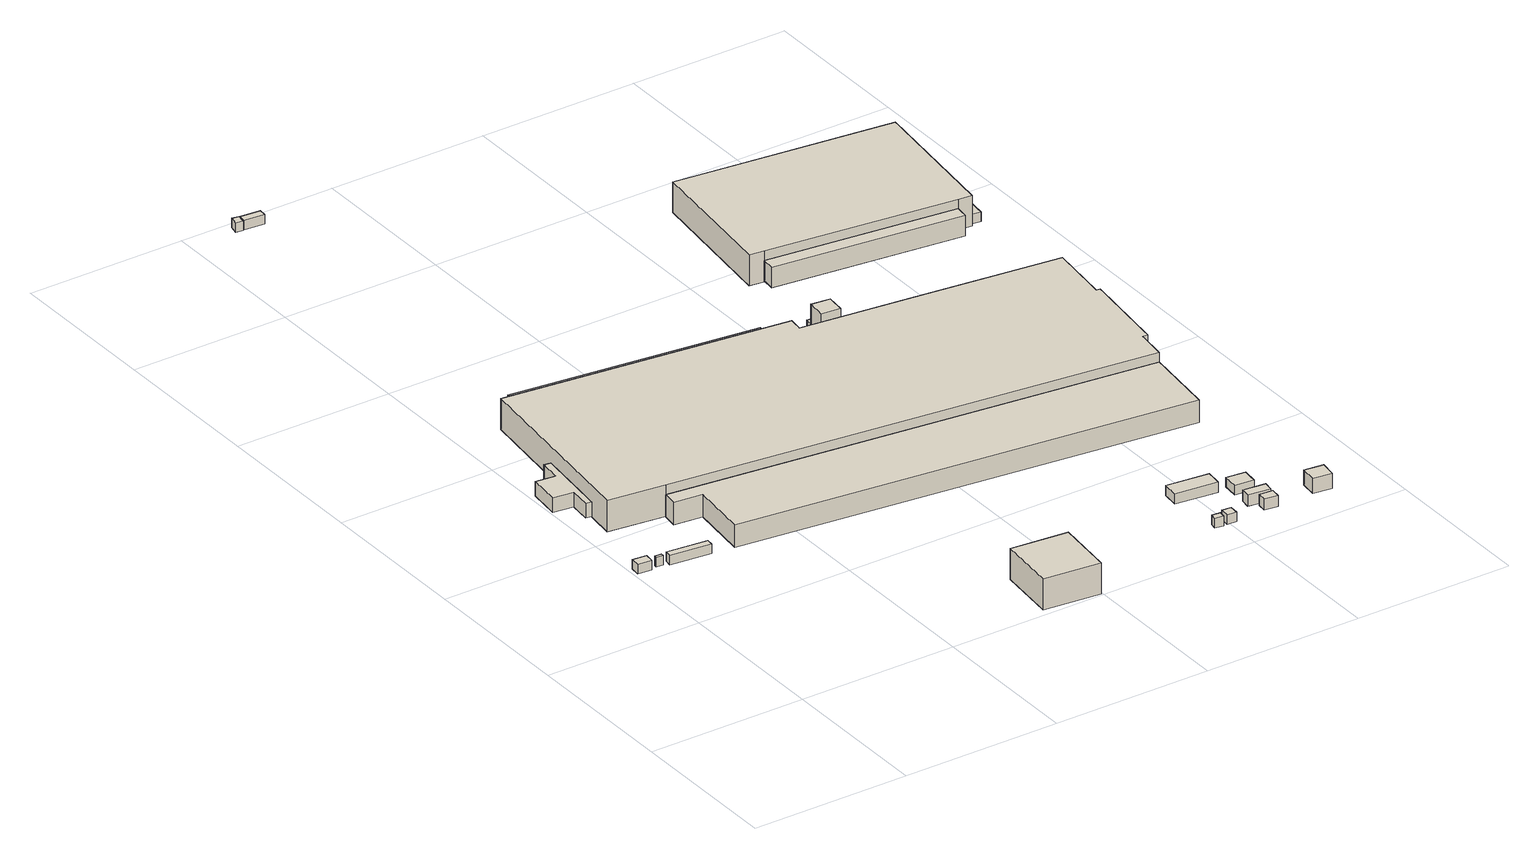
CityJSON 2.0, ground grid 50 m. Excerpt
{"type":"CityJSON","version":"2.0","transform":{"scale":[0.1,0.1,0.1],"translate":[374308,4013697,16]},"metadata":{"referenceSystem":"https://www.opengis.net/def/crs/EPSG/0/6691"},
"CityObjects":{
"building1":{"type":"Building","attributes":{"枝番":1,"利根川水系渡良瀬川洪水浸水想定区域（計画規模）.規模":"L1","利根川水系渡良瀬川洪水浸水想定区域（計画規模）.浸水ランク":"2","利根川水系渡良瀬川洪水浸水想定区域（計画規模）.浸水深":1.78,"利根川水系渡良瀬川洪水浸水想定区域（計画規模）.継続時間":10.8,"利根川水系渡良瀬川洪水浸水想定区域（想定最大規模）.規模":"L2","利根川水系渡良瀬川洪水浸水想定区域（想定最大規模）.浸水ランク":"2","利根川水系渡良瀬川洪水浸水想定区域（想定最大規模）.浸水深":1.77,"利根川水系渡良瀬川洪水浸水想定区域（想定最大規模）.継続時間":110.9,"利根川水系矢場川洪水浸水想定区域（想定最大規模）.規模":"L2","利根川水系多々良川洪水浸水想定区域（想定最大規模）.規模":"L2","利根川水系利根川洪水浸水想定区域（計画規模）.規模":"L1","利根川水系利根川洪水浸水想定区域（計画規模）.浸水ランク":"2","利根川水系利根川洪水浸水想定区域（計画規模）.浸水深":2.5,"利根川水系利根川洪水浸水想定区域（想定最大規模）.規模":"L2","利根川水系利根川洪水浸水想定区域（想定最大規模）.浸水ランク":"3","利根川水系利根川洪水浸水想定区域（想定最大規模）.浸水深":4.73,"usage":"441","measuredHeight":6.9,"BuildingDetails.prefecture":"10","BuildingDetails.city":"10207","BuildingDetails.surveyYear":2016},"geometry":[{"type":"Solid","lod":"1","boundaries":[[[[0,1,2,3]],[[2,4,5,3]],[[1,6,4,2]],[[0,7,6,1]],[[3,5,7,0]],[[4,6,7,5]]]]}]},
"building2":{"type":"Building","attributes":{"枝番":1,"利根川水系渡良瀬川洪水浸水想定区域（計画規模）.規模":"L1","利根川水系渡良瀬川洪水浸水想定区域（計画規模）.浸水ランク":"2","利根川水系渡良瀬川洪水浸水想定区域（計画規模）.浸水深":1.79,"利根川水系渡良瀬川洪水浸水想定区域（計画規模）.継続時間":10.8,"利根川水系渡良瀬川洪水浸水想定区域（想定最大規模）.規模":"L2","利根川水系渡良瀬川洪水浸水想定区域（想定最大規模）.浸水ランク":"2","利根川水系渡良瀬川洪水浸水想定区域（想定最大規模）.浸水深":1.78,"利根川水系渡良瀬川洪水浸水想定区域（想定最大規模）.継続時間":110.9,"利根川水系矢場川洪水浸水想定区域（想定最大規模）.規模":"L2","利根川水系多々良川洪水浸水想定区域（想定最大規模）.規模":"L2","利根川水系利根川洪水浸水想定区域（計画規模）.規模":"L1","利根川水系利根川洪水浸水想定区域（計画規模）.浸水ランク":"2","利根川水系利根川洪水浸水想定区域（計画規模）.浸水深":2.5,"利根川水系利根川洪水浸水想定区域（想定最大規模）.規模":"L2","利根川水系利根川洪水浸水想定区域（想定最大規模）.浸水ランク":"3","利根川水系利根川洪水浸水想定区域（想定最大規模）.浸水深":4.73,"BuildingDetails.prefecture":"10","BuildingDetails.city":"10207"},"geometry":[{"type":"Solid","lod":"1","boundaries":[[[[8,9,10,11]],[[10,12,13,11]],[[9,14,12,10]],[[8,15,14,9]],[[11,13,15,8]],[[12,14,15,13]]]]}]},
"building3":{"type":"Building","attributes":{"枝番":1,"利根川水系渡良瀬川洪水浸水想定区域（計画規模）.規模":"L1","利根川水系渡良瀬川洪水浸水想定区域（計画規模）.浸水ランク":"2","利根川水系渡良瀬川洪水浸水想定区域（計画規模）.浸水深":1.81,"利根川水系渡良瀬川洪水浸水想定区域（計画規模）.継続時間":11.2,"利根川水系渡良瀬川洪水浸水想定区域（想定最大規模）.規模":"L2","利根川水系渡良瀬川洪水浸水想定区域（想定最大規模）.浸水ランク":"2","利根川水系渡良瀬川洪水浸水想定区域（想定最大規模）.浸水深":1.8,"利根川水系渡良瀬川洪水浸水想定区域（想定最大規模）.継続時間":117.9,"利根川水系矢場川洪水浸水想定区域（想定最大規模）.規模":"L2","利根川水系矢場川洪水浸水想定区域（想定最大規模）.浸水ランク":"1","利根川水系矢場川洪水浸水想定区域（想定最大規模）.浸水深":0.05,"利根川水系多々良川洪水浸水想定区域（想定最大規模）.規模":"L2","利根川水系多々良川洪水浸水想定区域（想定最大規模）.浸水ランク":"1","利根川水系多々良川洪水浸水想定区域（想定最大規模）.浸水深":0.02,"利根川水系利根川洪水浸水想定区域（計画規模）.規模":"L1","利根川水系利根川洪水浸水想定区域（計画規模）.浸水ランク":"2","利根川水系利根川洪水浸水想定区域（計画規模）.浸水深":2.4,"利根川水系利根川洪水浸水想定区域（想定最大規模）.規模":"L2","利根川水系利根川洪水浸水想定区域（想定最大規模）.浸水ランク":"3","利根川水系利根川洪水浸水想定区域（想定最大規模）.浸水深":4.63,"usage":"441","measuredHeight":3.2,"BuildingDetails.prefecture":"10","BuildingDetails.city":"10207","BuildingDetails.surveyYear":2016},"geometry":[{"type":"Solid","lod":"1","boundaries":[[[[16,17,18,19]],[[18,20,21,19]],[[17,22,20,18]],[[16,23,22,17]],[[19,21,23,16]],[[20,22,23,21]]]]}]},
"building4":{"type":"Building","attributes":{"枝番":1,"利根川水系渡良瀬川洪水浸水想定区域（計画規模）.規模":"L1","利根川水系渡良瀬川洪水浸水想定区域（計画規模）.浸水ランク":"2","利根川水系渡良瀬川洪水浸水想定区域（計画規模）.浸水深":2.14,"利根川水系渡良瀬川洪水浸水想定区域（計画規模）.継続時間":11.4,"利根川水系渡良瀬川洪水浸水想定区域（想定最大規模）.規模":"L2","利根川水系渡良瀬川洪水浸水想定区域（想定最大規模）.浸水ランク":"2","利根川水系渡良瀬川洪水浸水想定区域（想定最大規模）.浸水深":2.12,"利根川水系渡良瀬川洪水浸水想定区域（想定最大規模）.継続時間":119.7,"利根川水系矢場川洪水浸水想定区域（想定最大規模）.規模":"L2","利根川水系矢場川洪水浸水想定区域（想定最大規模）.浸水ランク":"1","利根川水系矢場川洪水浸水想定区域（想定最大規模）.浸水深":0.25,"利根川水系多々良川洪水浸水想定区域（想定最大規模）.規模":"L2","利根川水系多々良川洪水浸水想定区域（想定最大規模）.浸水ランク":"1","利根川水系多々良川洪水浸水想定区域（想定最大規模）.浸水深":0.19,"利根川水系利根川洪水浸水想定区域（計画規模）.規模":"L1","利根川水系利根川洪水浸水想定区域（計画規模）.浸水ランク":"2","利根川水系利根川洪水浸水想定区域（計画規模）.浸水深":2.5,"利根川水系利根川洪水浸水想定区域（想定最大規模）.規模":"L2","利根川水系利根川洪水浸水想定区域（想定最大規模）.浸水ランク":"3","利根川水系利根川洪水浸水想定区域（想定最大規模）.浸水深":4.73,"usage":"441","measuredHeight":10.2,"BuildingDetails.prefecture":"10","BuildingDetails.city":"10207","BuildingDetails.surveyYear":2016},"geometry":[{"type":"Solid","lod":"1","boundaries":[[[[24,25,26,27,28,29,30,31]],[[30,32,33,31]],[[29,34,32,30]],[[28,35,34,29]],[[27,36,35,28]],[[26,37,36,27]],[[25,38,37,26]],[[24,39,38,25]],[[31,33,39,24]],[[32,34,35,36,37,38,39,33]]]]}]},
"building5":{"type":"Building","attributes":{"枝番":1,"利根川水系渡良瀬川洪水浸水想定区域（計画規模）.規模":"L1","利根川水系渡良瀬川洪水浸水想定区域（計画規模）.浸水ランク":"2","利根川水系渡良瀬川洪水浸水想定区域（計画規模）.浸水深":1.54,"利根川水系渡良瀬川洪水浸水想定区域（計画規模）.継続時間":9,"利根川水系渡良瀬川洪水浸水想定区域（想定最大規模）.規模":"L2","利根川水系渡良瀬川洪水浸水想定区域（想定最大規模）.浸水ランク":"2","利根川水系渡良瀬川洪水浸水想定区域（想定最大規模）.浸水深":1.56,"利根川水系渡良瀬川洪水浸水想定区域（想定最大規模）.継続時間":86,"利根川水系矢場川洪水浸水想定区域（想定最大規模）.規模":"L2","利根川水系矢場川洪水浸水想定区域（想定最大規模）.浸水ランク":"1","利根川水系矢場川洪水浸水想定区域（想定最大規模）.浸水深":0.13,"利根川水系多々良川洪水浸水想定区域（想定最大規模）.規模":"L2","利根川水系利根川洪水浸水想定区域（計画規模）.規模":"L1","利根川水系利根川洪水浸水想定区域（計画規模）.浸水ランク":"2","利根川水系利根川洪水浸水想定区域（計画規模）.浸水深":2.3,"利根川水系利根川洪水浸水想定区域（想定最大規模）.規模":"L2","利根川水系利根川洪水浸水想定区域（想定最大規模）.浸水ランク":"3","利根川水系利根川洪水浸水想定区域（想定最大規模）.浸水深":4.53,"usage":"441","measuredHeight":10.5,"BuildingDetails.prefecture":"10","BuildingDetails.city":"10207","BuildingDetails.surveyYear":2016},"geometry":[{"type":"Solid","lod":"1","boundaries":[[[[40,41,42,43,44]],[[43,45,46,44]],[[42,47,45,43]],[[41,48,47,42]],[[40,49,48,41]],[[44,46,49,40]],[[45,47,48,49,46]]]]}]},
"building6":{"type":"Building","attributes":{"枝番":1,"利根川水系渡良瀬川洪水浸水想定区域（計画規模）.規模":"L1","利根川水系渡良瀬川洪水浸水想定区域（計画規模）.浸水ランク":"2","利根川水系渡良瀬川洪水浸水想定区域（計画規模）.浸水深":2.54,"利根川水系渡良瀬川洪水浸水想定区域（計画規模）.継続時間":18.8,"利根川水系渡良瀬川洪水浸水想定区域（想定最大規模）.規模":"L2","利根川水系渡良瀬川洪水浸水想定区域（想定最大規模）.浸水ランク":"2","利根川水系渡良瀬川洪水浸水想定区域（想定最大規模）.浸水深":2.52,"利根川水系渡良瀬川洪水浸水想定区域（想定最大規模）.継続時間":165.8,"利根川水系矢場川洪水浸水想定区域（想定最大規模）.規模":"L2","利根川水系矢場川洪水浸水想定区域（想定最大規模）.浸水ランク":"1","利根川水系矢場川洪水浸水想定区域（想定最大規模）.浸水深":0.06,"利根川水系多々良川洪水浸水想定区域（想定最大規模）.規模":"L2","利根川水系利根川洪水浸水想定区域（計画規模）.規模":"L1","利根川水系利根川洪水浸水想定区域（計画規模）.浸水ランク":"2","利根川水系利根川洪水浸水想定区域（計画規模）.浸水深":2.5,"利根川水系利根川洪水浸水想定区域（想定最大規模）.規模":"L2","利根川水系利根川洪水浸水想定区域（想定最大規模）.浸水ランク":"3","利根川水系利根川洪水浸水想定区域（想定最大規模）.浸水深":4.73,"BuildingDetails.prefecture":"10","BuildingDetails.city":"10207"},"geometry":[{"type":"Solid","lod":"1","boundaries":[[[[50,51,52,53]],[[52,54,55,53]],[[51,56,54,52]],[[50,57,56,51]],[[53,55,57,50]],[[54,56,57,55]]]]}]},
"building7":{"type":"Building","attributes":{"枝番":1,"利根川水系渡良瀬川洪水浸水想定区域（計画規模）.規模":"L1","利根川水系渡良瀬川洪水浸水想定区域（計画規模）.浸水ランク":"2","利根川水系渡良瀬川洪水浸水想定区域（計画規模）.浸水深":2.29,"利根川水系渡良瀬川洪水浸水想定区域（計画規模）.継続時間":12.6,"利根川水系渡良瀬川洪水浸水想定区域（想定最大規模）.規模":"L2","利根川水系渡良瀬川洪水浸水想定区域（想定最大規模）.浸水ランク":"2","利根川水系渡良瀬川洪水浸水想定区域（想定最大規模）.浸水深":2.27,"利根川水系渡良瀬川洪水浸水想定区域（想定最大規模）.継続時間":135.4,"利根川水系矢場川洪水浸水想定区域（想定最大規模）.規模":"L2","利根川水系矢場川洪水浸水想定区域（想定最大規模）.浸水ランク":"1","利根川水系矢場川洪水浸水想定区域（想定最大規模）.浸水深":0.04,"利根川水系多々良川洪水浸水想定区域（想定最大規模）.規模":"L2","利根川水系多々良川洪水浸水想定区域（想定最大規模）.浸水ランク":"1","利根川水系多々良川洪水浸水想定区域（想定最大規模）.浸水深":0.08,"利根川水系利根川洪水浸水想定区域（計画規模）.規模":"L1","利根川水系利根川洪水浸水想定区域（計画規模）.浸水ランク":"2","利根川水系利根川洪水浸水想定区域（計画規模）.浸水深":2.6,"利根川水系利根川洪水浸水想定区域（想定最大規模）.規模":"L2","利根川水系利根川洪水浸水想定区域（想定最大規模）.浸水ランク":"3","利根川水系利根川洪水浸水想定区域（想定最大規模）.浸水深":4.73,"measuredHeight":6,"BuildingDetails.prefecture":"10","BuildingDetails.city":"10207"},"geometry":[{"type":"Solid","lod":"1","boundaries":[[[[58,59,60,61]],[[60,62,63,61]],[[59,64,62,60]],[[58,65,64,59]],[[61,63,65,58]],[[62,64,65,63]]]]}]},
"building8":{"type":"Building","attributes":{"枝番":1,"利根川水系渡良瀬川洪水浸水想定区域（計画規模）.規模":"L1","利根川水系渡良瀬川洪水浸水想定区域（計画規模）.浸水ランク":"2","利根川水系渡良瀬川洪水浸水想定区域（計画規模）.浸水深":2.39,"利根川水系渡良瀬川洪水浸水想定区域（計画規模）.継続時間":18.8,"利根川水系渡良瀬川洪水浸水想定区域（想定最大規模）.規模":"L2","利根川水系渡良瀬川洪水浸水想定区域（想定最大規模）.浸水ランク":"2","利根川水系渡良瀬川洪水浸水想定区域（想定最大規模）.浸水深":2.37,"利根川水系渡良瀬川洪水浸水想定区域（想定最大規模）.継続時間":165.8,"利根川水系矢場川洪水浸水想定区域（想定最大規模）.規模":"L2","利根川水系矢場川洪水浸水想定区域（想定最大規模）.浸水ランク":"1","利根川水系矢場川洪水浸水想定区域（想定最大規模）.浸水深":0.06,"利根川水系多々良川洪水浸水想定区域（想定最大規模）.規模":"L2","利根川水系利根川洪水浸水想定区域（計画規模）.規模":"L1","利根川水系利根川洪水浸水想定区域（計画規模）.浸水ランク":"2","利根川水系利根川洪水浸水想定区域（計画規模）.浸水深":2.5,"利根川水系利根川洪水浸水想定区域（想定最大規模）.規模":"L2","利根川水系利根川洪水浸水想定区域（想定最大規模）.浸水ランク":"3","利根川水系利根川洪水浸水想定区域（想定最大規模）.浸水深":4.73,"BuildingDetails.prefecture":"10","BuildingDetails.city":"10207"},"geometry":[{"type":"Solid","lod":"1","boundaries":[[[[66,67,68,69]],[[68,70,71,69]],[[67,72,70,68]],[[66,73,72,67]],[[69,71,73,66]],[[70,72,73,71]]]]}]},
"building9":{"type":"Building","attributes":{"枝番":1,"利根川水系渡良瀬川洪水浸水想定区域（計画規模）.規模":"L1","利根川水系渡良瀬川洪水浸水想定区域（計画規模）.浸水ランク":"2","利根川水系渡良瀬川洪水浸水想定区域（計画規模）.浸水深":2.43,"利根川水系渡良瀬川洪水浸水想定区域（計画規模）.継続時間":12.6,"利根川水系渡良瀬川洪水浸水想定区域（想定最大規模）.規模":"L2","利根川水系渡良瀬川洪水浸水想定区域（想定最大規模）.浸水ランク":"2","利根川水系渡良瀬川洪水浸水想定区域（想定最大規模）.浸水深":2.41,"利根川水系渡良瀬川洪水浸水想定区域（想定最大規模）.継続時間":135.4,"利根川水系矢場川洪水浸水想定区域（想定最大規模）.規模":"L2","利根川水系矢場川洪水浸水想定区域（想定最大規模）.浸水ランク":"1","利根川水系矢場川洪水浸水想定区域（想定最大規模）.浸水深":0.25,"利根川水系多々良川洪水浸水想定区域（想定最大規模）.規模":"L2","利根川水系多々良川洪水浸水想定区域（想定最大規模）.浸水ランク":"1","利根川水系多々良川洪水浸水想定区域（想定最大規模）.浸水深":0.18,"利根川水系利根川洪水浸水想定区域（計画規模）.規模":"L1","利根川水系利根川洪水浸水想定区域（計画規模）.浸水ランク":"2","利根川水系利根川洪水浸水想定区域（計画規模）.浸水深":2.6,"利根川水系利根川洪水浸水想定区域（想定最大規模）.規模":"L2","利根川水系利根川洪水浸水想定区域（想定最大規模）.浸水ランク":"3","利根川水系利根川洪水浸水想定区域（想定最大規模）.浸水深":4.83,"measuredHeight":6.3,"BuildingDetails.prefecture":"10","BuildingDetails.city":"10207"},"geometry":[{"type":"Solid","lod":"1","boundaries":[[[[74,75,76,77]],[[76,78,79,77]],[[75,80,78,76]],[[74,81,80,75]],[[77,79,81,74]],[[78,80,81,79]]]]}]},
"building10":{"type":"Building","attributes":{"枝番":1,"利根川水系渡良瀬川洪水浸水想定区域（計画規模）.規模":"L1","利根川水系渡良瀬川洪水浸水想定区域（計画規模）.浸水ランク":"2","利根川水系渡良瀬川洪水浸水想定区域（計画規模）.浸水深":2.1,"利根川水系渡良瀬川洪水浸水想定区域（計画規模）.継続時間":11,"利根川水系渡良瀬川洪水浸水想定区域（想定最大規模）.規模":"L2","利根川水系渡良瀬川洪水浸水想定区域（想定最大規模）.浸水ランク":"2","利根川水系渡良瀬川洪水浸水想定区域（想定最大規模）.浸水深":2.1,"利根川水系渡良瀬川洪水浸水想定区域（想定最大規模）.継続時間":116.5,"利根川水系矢場川洪水浸水想定区域（想定最大規模）.規模":"L2","利根川水系矢場川洪水浸水想定区域（想定最大規模）.浸水ランク":"1","利根川水系矢場川洪水浸水想定区域（想定最大規模）.浸水深":0.24,"利根川水系多々良川洪水浸水想定区域（想定最大規模）.規模":"L2","利根川水系多々良川洪水浸水想定区域（想定最大規模）.浸水ランク":"1","利根川水系多々良川洪水浸水想定区域（想定最大規模）.浸水深":0.21,"利根川水系利根川洪水浸水想定区域（計画規模）.規模":"L1","利根川水系利根川洪水浸水想定区域（計画規模）.浸水ランク":"2","利根川水系利根川洪水浸水想定区域（計画規模）.浸水深":2.7,"利根川水系利根川洪水浸水想定区域（想定最大規模）.規模":"L2","利根川水系利根川洪水浸水想定区域（想定最大規模）.浸水ランク":"3","利根川水系利根川洪水浸水想定区域（想定最大規模）.浸水深":4.93,"measuredHeight":14.7,"BuildingDetails.prefecture":"10","BuildingDetails.city":"10207"},"geometry":[{"type":"Solid","lod":"1","boundaries":[[[[82,83,84,85,86,87]],[[86,88,89,87]],[[85,90,88,86]],[[84,91,90,85]],[[83,92,91,84]],[[82,93,92,83]],[[87,89,93,82]],[[88,90,91,92,93,89]]]]}]},
"building11":{"type":"Building","attributes":{"枝番":1,"利根川水系渡良瀬川洪水浸水想定区域（計画規模）.規模":"L1","利根川水系渡良瀬川洪水浸水想定区域（計画規模）.浸水ランク":"2","利根川水系渡良瀬川洪水浸水想定区域（計画規模）.浸水深":2.27,"利根川水系渡良瀬川洪水浸水想定区域（計画規模）.継続時間":11.9,"利根川水系渡良瀬川洪水浸水想定区域（想定最大規模）.規模":"L2","利根川水系渡良瀬川洪水浸水想定区域（想定最大規模）.浸水ランク":"2","利根川水系渡良瀬川洪水浸水想定区域（想定最大規模）.浸水深":2.27,"利根川水系渡良瀬川洪水浸水想定区域（想定最大規模）.継続時間":129,"利根川水系矢場川洪水浸水想定区域（想定最大規模）.規模":"L2","利根川水系矢場川洪水浸水想定区域（想定最大規模）.浸水ランク":"1","利根川水系矢場川洪水浸水想定区域（想定最大規模）.浸水深":0.15,"利根川水系多々良川洪水浸水想定区域（想定最大規模）.規模":"L2","利根川水系多々良川洪水浸水想定区域（想定最大規模）.浸水ランク":"1","利根川水系多々良川洪水浸水想定区域（想定最大規模）.浸水深":0.11,"利根川水系利根川洪水浸水想定区域（計画規模）.規模":"L1","利根川水系利根川洪水浸水想定区域（計画規模）.浸水ランク":"2","利根川水系利根川洪水浸水想定区域（計画規模）.浸水深":2.6,"利根川水系利根川洪水浸水想定区域（想定最大規模）.規模":"L2","利根川水系利根川洪水浸水想定区域（想定最大規模）.浸水ランク":"3","利根川水系利根川洪水浸水想定区域（想定最大規模）.浸水深":4.83,"usage":"441","measuredHeight":10.9,"BuildingDetails.prefecture":"10","BuildingDetails.city":"10207","BuildingDetails.surveyYear":2016},"geometry":[{"type":"Solid","lod":"1","boundaries":[[[[94,95,96,97,98,99,100,101,102,103,104,105]],[[104,106,107,105]],[[103,108,106,104]],[[102,109,108,103]],[[101,110,109,102]],[[100,111,110,101]],[[99,112,111,100]],[[98,113,112,99]],[[97,114,113,98]],[[96,115,114,97]],[[95,116,115,96]],[[94,117,116,95]],[[105,107,117,94]],[[106,108,109,110,111,112,113,114,115,116,117,107]]]]}]},
"building12":{"type":"Building","attributes":{"枝番":1,"利根川水系渡良瀬川洪水浸水想定区域（計画規模）.規模":"L1","利根川水系渡良瀬川洪水浸水想定区域（計画規模）.浸水ランク":"2","利根川水系渡良瀬川洪水浸水想定区域（計画規模）.浸水深":1.25,"利根川水系渡良瀬川洪水浸水想定区域（計画規模）.継続時間":12.2,"利根川水系渡良瀬川洪水浸水想定区域（想定最大規模）.規模":"L2","利根川水系渡良瀬川洪水浸水想定区域（想定最大規模）.浸水ランク":"2","利根川水系渡良瀬川洪水浸水想定区域（想定最大規模）.浸水深":1.53,"利根川水系渡良瀬川洪水浸水想定区域（想定最大規模）.継続時間":137.8,"利根川水系矢場川洪水浸水想定区域（想定最大規模）.規模":"L2","利根川水系矢場川洪水浸水想定区域（想定最大規模）.浸水ランク":"1","利根川水系矢場川洪水浸水想定区域（想定最大規模）.浸水深":0.01,"利根川水系多々良川洪水浸水想定区域（想定最大規模）.規模":"L2","利根川水系利根川洪水浸水想定区域（計画規模）.規模":"L1","利根川水系利根川洪水浸水想定区域（計画規模）.浸水ランク":"2","利根川水系利根川洪水浸水想定区域（計画規模）.浸水深":2.5,"利根川水系利根川洪水浸水想定区域（想定最大規模）.規模":"L2","利根川水系利根川洪水浸水想定区域（想定最大規模）.浸水ランク":"3","利根川水系利根川洪水浸水想定区域（想定最大規模）.浸水深":4.73,"measuredHeight":3.3,"BuildingDetails.prefecture":"10","BuildingDetails.city":"10207"},"geometry":[{"type":"Solid","lod":"1","boundaries":[[[[118,119,120,121]],[[120,122,123,121]],[[119,124,122,120]],[[118,125,124,119]],[[121,123,125,118]],[[122,124,125,123]]]]}]},
"building13":{"type":"Building","attributes":{"枝番":1,"利根川水系渡良瀬川洪水浸水想定区域（計画規模）.規模":"L1","利根川水系渡良瀬川洪水浸水想定区域（計画規模）.浸水ランク":"2","利根川水系渡良瀬川洪水浸水想定区域（計画規模）.浸水深":2.16,"利根川水系渡良瀬川洪水浸水想定区域（計画規模）.継続時間":11,"利根川水系渡良瀬川洪水浸水想定区域（想定最大規模）.規模":"L2","利根川水系渡良瀬川洪水浸水想定区域（想定最大規模）.浸水ランク":"2","利根川水系渡良瀬川洪水浸水想定区域（想定最大規模）.浸水深":2.15,"利根川水系渡良瀬川洪水浸水想定区域（想定最大規模）.継続時間":114.7,"利根川水系矢場川洪水浸水想定区域（想定最大規模）.規模":"L2","利根川水系矢場川洪水浸水想定区域（想定最大規模）.浸水ランク":"1","利根川水系矢場川洪水浸水想定区域（想定最大規模）.浸水深":0.04,"利根川水系利根川洪水浸水想定区域（計画規模）.規模":"L1","利根川水系利根川洪水浸水想定区域（計画規模）.浸水ランク":"2","利根川水系利根川洪水浸水想定区域（計画規模）.浸水深":2.3,"利根川水系利根川洪水浸水想定区域（想定最大規模）.規模":"L2","利根川水系利根川洪水浸水想定区域（想定最大規模）.浸水ランク":"3","利根川水系利根川洪水浸水想定区域（想定最大規模）.浸水深":4.53,"usage":"454","BuildingDetails.prefecture":"10","BuildingDetails.city":"10207","BuildingDetails.surveyYear":2016},"geometry":[{"type":"Solid","lod":"1","boundaries":[[[[126,127,128,129]],[[128,130,131,129]],[[127,132,130,128]],[[126,133,132,127]],[[129,131,133,126]],[[130,132,133,131]]]]}]},
"building14":{"type":"Building","attributes":{"枝番":1,"利根川水系渡良瀬川洪水浸水想定区域（計画規模）.規模":"L1","利根川水系渡良瀬川洪水浸水想定区域（計画規模）.浸水ランク":"2","利根川水系渡良瀬川洪水浸水想定区域（計画規模）.浸水深":1.31,"利根川水系渡良瀬川洪水浸水想定区域（計画規模）.継続時間":9.5,"利根川水系渡良瀬川洪水浸水想定区域（想定最大規模）.規模":"L2","利根川水系渡良瀬川洪水浸水想定区域（想定最大規模）.浸水ランク":"2","利根川水系渡良瀬川洪水浸水想定区域（想定最大規模）.浸水深":1.61,"利根川水系渡良瀬川洪水浸水想定区域（想定最大規模）.継続時間":117.3,"利根川水系矢場川洪水浸水想定区域（想定最大規模）.規模":"L2","利根川水系矢場川洪水浸水想定区域（想定最大規模）.浸水ランク":"1","利根川水系矢場川洪水浸水想定区域（想定最大規模）.浸水深":0.1,"利根川水系多々良川洪水浸水想定区域（想定最大規模）.規模":"L2","利根川水系多々良川洪水浸水想定区域（想定最大規模）.浸水ランク":"1","利根川水系多々良川洪水浸水想定区域（想定最大規模）.浸水深":0.07,"利根川水系利根川洪水浸水想定区域（計画規模）.規模":"L1","利根川水系利根川洪水浸水想定区域（計画規模）.浸水ランク":"2","利根川水系利根川洪水浸水想定区域（計画規模）.浸水深":2.6,"利根川水系利根川洪水浸水想定区域（想定最大規模）.規模":"L2","利根川水系利根川洪水浸水想定区域（想定最大規模）.浸水ランク":"3","利根川水系利根川洪水浸水想定区域（想定最大規模）.浸水深":4.83,"usage":"454","BuildingDetails.prefecture":"10","BuildingDetails.city":"10207","BuildingDetails.surveyYear":2016},"geometry":[{"type":"Solid","lod":"1","boundaries":[[[[134,135,136,137]],[[136,138,139,137]],[[135,140,138,136]],[[134,141,140,135]],[[137,139,141,134]],[[138,140,141,139]]]]}]},
"building15":{"type":"Building","attributes":{"枝番":1,"利根川水系渡良瀬川洪水浸水想定区域（計画規模）.規模":"L1","利根川水系渡良瀬川洪水浸水想定区域（計画規模）.浸水ランク":"2","利根川水系渡良瀬川洪水浸水想定区域（計画規模）.浸水深":1.92,"利根川水系渡良瀬川洪水浸水想定区域（計画規模）.継続時間":11.2,"利根川水系渡良瀬川洪水浸水想定区域（想定最大規模）.規模":"L2","利根川水系渡良瀬川洪水浸水想定区域（想定最大規模）.浸水ランク":"2","利根川水系渡良瀬川洪水浸水想定区域（想定最大規模）.浸水深":1.92,"利根川水系渡良瀬川洪水浸水想定区域（想定最大規模）.継続時間":120.6,"利根川水系矢場川洪水浸水想定区域（想定最大規模）.規模":"L2","利根川水系矢場川洪水浸水想定区域（想定最大規模）.浸水ランク":"1","利根川水系矢場川洪水浸水想定区域（想定最大規模）.浸水深":0.12,"利根川水系多々良川洪水浸水想定区域（想定最大規模）.規模":"L2","利根川水系多々良川洪水浸水想定区域（想定最大規模）.浸水ランク":"1","利根川水系多々良川洪水浸水想定区域（想定最大規模）.浸水深":0.07,"利根川水系利根川洪水浸水想定区域（計画規模）.規模":"L1","利根川水系利根川洪水浸水想定区域（計画規模）.浸水ランク":"2","利根川水系利根川洪水浸水想定区域（計画規模）.浸水深":2.6,"利根川水系利根川洪水浸水想定区域（想定最大規模）.規模":"L2","利根川水系利根川洪水浸水想定区域（想定最大規模）.浸水ランク":"3","利根川水系利根川洪水浸水想定区域（想定最大規模）.浸水深":4.83,"measuredHeight":21.2,"BuildingDetails.prefecture":"10","BuildingDetails.city":"10207"},"geometry":[{"type":"Solid","lod":"1","boundaries":[[[[142,143,144,145]],[[144,146,147,145]],[[143,148,146,144]],[[142,149,148,143]],[[145,147,149,142]],[[146,148,149,147]]]]}]},
"building16":{"type":"Building","attributes":{"枝番":1,"利根川水系渡良瀬川洪水浸水想定区域（計画規模）.規模":"L1","利根川水系渡良瀬川洪水浸水想定区域（計画規模）.浸水ランク":"2","利根川水系渡良瀬川洪水浸水想定区域（計画規模）.浸水深":2.17,"利根川水系渡良瀬川洪水浸水想定区域（計画規模）.継続時間":11,"利根川水系渡良瀬川洪水浸水想定区域（想定最大規模）.規模":"L2","利根川水系渡良瀬川洪水浸水想定区域（想定最大規模）.浸水ランク":"2","利根川水系渡良瀬川洪水浸水想定区域（想定最大規模）.浸水深":2.16,"利根川水系渡良瀬川洪水浸水想定区域（想定最大規模）.継続時間":114.7,"利根川水系矢場川洪水浸水想定区域（想定最大規模）.規模":"L2","利根川水系矢場川洪水浸水想定区域（想定最大規模）.浸水ランク":"1","利根川水系矢場川洪水浸水想定区域（想定最大規模）.浸水深":0.04,"利根川水系利根川洪水浸水想定区域（計画規模）.規模":"L1","利根川水系利根川洪水浸水想定区域（計画規模）.浸水ランク":"2","利根川水系利根川洪水浸水想定区域（計画規模）.浸水深":2.3,"利根川水系利根川洪水浸水想定区域（想定最大規模）.規模":"L2","利根川水系利根川洪水浸水想定区域（想定最大規模）.浸水ランク":"3","利根川水系利根川洪水浸水想定区域（想定最大規模）.浸水深":4.53,"measuredHeight":12.4,"BuildingDetails.prefecture":"10","BuildingDetails.city":"10207"},"geometry":[{"type":"Solid","lod":"1","boundaries":[[[[150,151,152,153]],[[152,154,155,153]],[[151,156,154,152]],[[150,157,156,151]],[[153,155,157,150]],[[154,156,157,155]]]]}]},
"building17":{"type":"Building","attributes":{"枝番":1,"利根川水系渡良瀬川洪水浸水想定区域（計画規模）.規模":"L1","利根川水系渡良瀬川洪水浸水想定区域（計画規模）.浸水ランク":"2","利根川水系渡良瀬川洪水浸水想定区域（計画規模）.浸水深":2.18,"利根川水系渡良瀬川洪水浸水想定区域（計画規模）.継続時間":11.9,"利根川水系渡良瀬川洪水浸水想定区域（想定最大規模）.規模":"L2","利根川水系渡良瀬川洪水浸水想定区域（想定最大規模）.浸水ランク":"2","利根川水系渡良瀬川洪水浸水想定区域（想定最大規模）.浸水深":2.17,"利根川水系渡良瀬川洪水浸水想定区域（想定最大規模）.継続時間":124.6,"利根川水系矢場川洪水浸水想定区域（想定最大規模）.規模":"L2","利根川水系矢場川洪水浸水想定区域（想定最大規模）.浸水ランク":"1","利根川水系矢場川洪水浸水想定区域（想定最大規模）.浸水深":0.04,"利根川水系利根川洪水浸水想定区域（計画規模）.規模":"L1","利根川水系利根川洪水浸水想定区域（計画規模）.浸水ランク":"2","利根川水系利根川洪水浸水想定区域（計画規模）.浸水深":2.5,"利根川水系利根川洪水浸水想定区域（想定最大規模）.規模":"L2","利根川水系利根川洪水浸水想定区域（想定最大規模）.浸水ランク":"3","利根川水系利根川洪水浸水想定区域（想定最大規模）.浸水深":4.73,"measuredHeight":12.8,"BuildingDetails.prefecture":"10","BuildingDetails.city":"10207"},"geometry":[{"type":"Solid","lod":"1","boundaries":[[[[158,159,160,161]],[[160,162,163,161]],[[159,164,162,160]],[[158,165,164,159]],[[161,163,165,158]],[[162,164,165,163]]]]}]},
"building18":{"type":"Building","attributes":{"枝番":1,"利根川水系渡良瀬川洪水浸水想定区域（計画規模）.規模":"L1","利根川水系渡良瀬川洪水浸水想定区域（計画規模）.浸水ランク":"2","利根川水系渡良瀬川洪水浸水想定区域（計画規模）.浸水深":1.28,"利根川水系渡良瀬川洪水浸水想定区域（計画規模）.継続時間":9.5,"利根川水系渡良瀬川洪水浸水想定区域（想定最大規模）.規模":"L2","利根川水系渡良瀬川洪水浸水想定区域（想定最大規模）.浸水ランク":"2","利根川水系渡良瀬川洪水浸水想定区域（想定最大規模）.浸水深":1.62,"利根川水系渡良瀬川洪水浸水想定区域（想定最大規模）.継続時間":117.3,"利根川水系矢場川洪水浸水想定区域（想定最大規模）.規模":"L2","利根川水系矢場川洪水浸水想定区域（想定最大規模）.浸水ランク":"1","利根川水系矢場川洪水浸水想定区域（想定最大規模）.浸水深":0.1,"利根川水系多々良川洪水浸水想定区域（想定最大規模）.規模":"L2","利根川水系多々良川洪水浸水想定区域（想定最大規模）.浸水ランク":"1","利根川水系多々良川洪水浸水想定区域（想定最大規模）.浸水深":0.06,"利根川水系利根川洪水浸水想定区域（計画規模）.規模":"L1","利根川水系利根川洪水浸水想定区域（計画規模）.浸水ランク":"2","利根川水系利根川洪水浸水想定区域（計画規模）.浸水深":2.6,"利根川水系利根川洪水浸水想定区域（想定最大規模）.規模":"L2","利根川水系利根川洪水浸水想定区域（想定最大規模）.浸水ランク":"3","利根川水系利根川洪水浸水想定区域（想定最大規模）.浸水深":4.83,"usage":"454","measuredHeight":3.7,"BuildingDetails.prefecture":"10","BuildingDetails.city":"10207","BuildingDetails.surveyYear":2016},"geometry":[{"type":"Solid","lod":"1","boundaries":[[[[166,167,168,169]],[[168,170,171,169]],[[167,172,170,168]],[[166,173,172,167]],[[169,171,173,166]],[[170,172,173,171]]]]}]},
"building19":{"type":"Building","attributes":{"枝番":1,"利根川水系渡良瀬川洪水浸水想定区域（計画規模）.規模":"L1","利根川水系渡良瀬川洪水浸水想定区域（計画規模）.浸水ランク":"2","利根川水系渡良瀬川洪水浸水想定区域（計画規模）.浸水深":1.22,"利根川水系渡良瀬川洪水浸水想定区域（計画規模）.継続時間":9.5,"利根川水系渡良瀬川洪水浸水想定区域（想定最大規模）.規模":"L2","利根川水系渡良瀬川洪水浸水想定区域（想定最大規模）.浸水ランク":"2","利根川水系渡良瀬川洪水浸水想定区域（想定最大規模）.浸水深":1.54,"利根川水系渡良瀬川洪水浸水想定区域（想定最大規模）.継続時間":117.3,"利根川水系矢場川洪水浸水想定区域（想定最大規模）.規模":"L2","利根川水系矢場川洪水浸水想定区域（想定最大規模）.浸水ランク":"1","利根川水系矢場川洪水浸水想定区域（想定最大規模）.浸水深":0.01,"利根川水系多々良川洪水浸水想定区域（想定最大規模）.規模":"L2","利根川水系多々良川洪水浸水想定区域（想定最大規模）.浸水ランク":"1","利根川水系多々良川洪水浸水想定区域（想定最大規模）.浸水深":0.06,"利根川水系利根川洪水浸水想定区域（計画規模）.規模":"L1","利根川水系利根川洪水浸水想定区域（計画規模）.浸水ランク":"2","利根川水系利根川洪水浸水想定区域（計画規模）.浸水深":2.5,"利根川水系利根川洪水浸水想定区域（想定最大規模）.規模":"L2","利根川水系利根川洪水浸水想定区域（想定最大規模）.浸水ランク":"3","利根川水系利根川洪水浸水想定区域（想定最大規模）.浸水深":4.73,"usage":"454","measuredHeight":3.7,"BuildingDetails.prefecture":"10","BuildingDetails.city":"10207","BuildingDetails.surveyYear":2016},"geometry":[{"type":"Solid","lod":"1","boundaries":[[[[174,175,176,177]],[[176,178,179,177]],[[175,180,178,176]],[[174,181,180,175]],[[177,179,181,174]],[[178,180,181,179]]]]}]},
"building20":{"type":"Building","attributes":{"枝番":1,"利根川水系渡良瀬川洪水浸水想定区域（計画規模）.規模":"L1","利根川水系渡良瀬川洪水浸水想定区域（計画規模）.浸水ランク":"2","利根川水系渡良瀬川洪水浸水想定区域（計画規模）.浸水深":1.85,"利根川水系渡良瀬川洪水浸水想定区域（計画規模）.継続時間":11.2,"利根川水系渡良瀬川洪水浸水想定区域（想定最大規模）.規模":"L2","利根川水系渡良瀬川洪水浸水想定区域（想定最大規模）.浸水ランク":"2","利根川水系渡良瀬川洪水浸水想定区域（想定最大規模）.浸水深":1.95,"利根川水系渡良瀬川洪水浸水想定区域（想定最大規模）.継続時間":120.6,"利根川水系矢場川洪水浸水想定区域（想定最大規模）.規模":"L2","利根川水系矢場川洪水浸水想定区域（想定最大規模）.浸水ランク":"1","利根川水系矢場川洪水浸水想定区域（想定最大規模）.浸水深":0.22,"利根川水系多々良川洪水浸水想定区域（想定最大規模）.規模":"L2","利根川水系多々良川洪水浸水想定区域（想定最大規模）.浸水ランク":"1","利根川水系多々良川洪水浸水想定区域（想定最大規模）.浸水深":0.16,"利根川水系利根川洪水浸水想定区域（計画規模）.規模":"L1","利根川水系利根川洪水浸水想定区域（計画規模）.浸水ランク":"2","利根川水系利根川洪水浸水想定区域（計画規模）.浸水深":2.7,"利根川水系利根川洪水浸水想定区域（想定最大規模）.規模":"L2","利根川水系利根川洪水浸水想定区域（想定最大規模）.浸水ランク":"3","利根川水系利根川洪水浸水想定区域（想定最大規模）.浸水深":4.93,"usage":"454","BuildingDetails.prefecture":"10","BuildingDetails.city":"10207","BuildingDetails.surveyYear":2016},"geometry":[{"type":"Solid","lod":"1","boundaries":[[[[182,183,184,185]],[[184,186,187,185]],[[183,188,186,184]],[[182,189,188,183]],[[185,187,189,182]],[[186,188,189,187]]]]}]},
"building21":{"type":"Building","attributes":{"枝番":1,"利根川水系渡良瀬川洪水浸水想定区域（計画規模）.規模":"L1","利根川水系渡良瀬川洪水浸水想定区域（計画規模）.浸水ランク":"2","利根川水系渡良瀬川洪水浸水想定区域（計画規模）.浸水深":1.36,"利根川水系渡良瀬川洪水浸水想定区域（計画規模）.継続時間":10.8,"利根川水系渡良瀬川洪水浸水想定区域（想定最大規模）.規模":"L2","利根川水系渡良瀬川洪水浸水想定区域（想定最大規模）.浸水ランク":"2","利根川水系渡良瀬川洪水浸水想定区域（想定最大規模）.浸水深":1.74,"利根川水系渡良瀬川洪水浸水想定区域（想定最大規模）.継続時間":139.9,"利根川水系矢場川洪水浸水想定区域（想定最大規模）.規模":"L2","利根川水系矢場川洪水浸水想定区域（想定最大規模）.浸水ランク":"1","利根川水系矢場川洪水浸水想定区域（想定最大規模）.浸水深":0.2,"利根川水系多々良川洪水浸水想定区域（想定最大規模）.規模":"L2","利根川水系多々良川洪水浸水想定区域（想定最大規模）.浸水ランク":"1","利根川水系多々良川洪水浸水想定区域（想定最大規模）.浸水深":0.14,"利根川水系利根川洪水浸水想定区域（計画規模）.規模":"L1","利根川水系利根川洪水浸水想定区域（計画規模）.浸水ランク":"2","利根川水系利根川洪水浸水想定区域（計画規模）.浸水深":2.7,"利根川水系利根川洪水浸水想定区域（想定最大規模）.規模":"L2","利根川水系利根川洪水浸水想定区域（想定最大規模）.浸水ランク":"3","利根川水系利根川洪水浸水想定区域（想定最大規模）.浸水深":4.93,"measuredHeight":5.2,"BuildingDetails.prefecture":"10","BuildingDetails.city":"10207"},"geometry":[{"type":"Solid","lod":"1","boundaries":[[[[190,191,192,193]],[[192,194,195,193]],[[191,196,194,192]],[[190,197,196,191]],[[193,195,197,190]],[[194,196,197,195]]]]}]},
"building22":{"type":"Building","attributes":{"枝番":1,"利根川水系渡良瀬川洪水浸水想定区域（計画規模）.規模":"L1","利根川水系渡良瀬川洪水浸水想定区域（計画規模）.浸水ランク":"2","利根川水系渡良瀬川洪水浸水想定区域（計画規模）.浸水深":2.23,"利根川水系渡良瀬川洪水浸水想定区域（計画規模）.継続時間":11.4,"利根川水系渡良瀬川洪水浸水想定区域（想定最大規模）.規模":"L2","利根川水系渡良瀬川洪水浸水想定区域（想定最大規模）.浸水ランク":"2","利根川水系渡良瀬川洪水浸水想定区域（想定最大規模）.浸水深":2.21,"利根川水系渡良瀬川洪水浸水想定区域（想定最大規模）.継続時間":111.9,"利根川水系矢場川洪水浸水想定区域（想定最大規模）.規模":"L2","利根川水系矢場川洪水浸水想定区域（想定最大規模）.浸水ランク":"1","利根川水系矢場川洪水浸水想定区域（想定最大規模）.浸水深":0.04,"利根川水系利根川洪水浸水想定区域（計画規模）.規模":"L1","利根川水系利根川洪水浸水想定区域（計画規模）.浸水ランク":"2","利根川水系利根川洪水浸水想定区域（計画規模）.浸水深":2.2,"利根川水系利根川洪水浸水想定区域（想定最大規模）.規模":"L2","利根川水系利根川洪水浸水想定区域（想定最大規模）.浸水ランク":"3","利根川水系利根川洪水浸水想定区域（想定最大規模）.浸水深":4.43,"measuredHeight":7.9,"BuildingDetails.prefecture":"10","BuildingDetails.city":"10207"},"geometry":[{"type":"Solid","lod":"1","boundaries":[[[[198,199,200,201]],[[200,202,203,201]],[[199,204,202,200]],[[198,205,204,199]],[[201,203,205,198]],[[202,204,205,203]]]]}]},
"building23":{"type":"Building","attributes":{"枝番":1,"利根川水系渡良瀬川洪水浸水想定区域（計画規模）.規模":"L1","利根川水系渡良瀬川洪水浸水想定区域（計画規模）.浸水ランク":"2","利根川水系渡良瀬川洪水浸水想定区域（計画規模）.浸水深":1.93,"利根川水系渡良瀬川洪水浸水想定区域（計画規模）.継続時間":11.1,"利根川水系渡良瀬川洪水浸水想定区域（想定最大規模）.規模":"L2","利根川水系渡良瀬川洪水浸水想定区域（想定最大規模）.浸水ランク":"2","利根川水系渡良瀬川洪水浸水想定区域（想定最大規模）.浸水深":1.92,"利根川水系渡良瀬川洪水浸水想定区域（想定最大規模）.継続時間":114.9,"利根川水系矢場川洪水浸水想定区域（想定最大規模）.規模":"L2","利根川水系矢場川洪水浸水想定区域（想定最大規模）.浸水ランク":"1","利根川水系矢場川洪水浸水想定区域（想定最大規模）.浸水深":0.03,"利根川水系利根川洪水浸水想定区域（計画規模）.規模":"L1","利根川水系利根川洪水浸水想定区域（計画規模）.浸水ランク":"2","利根川水系利根川洪水浸水想定区域（計画規模）.浸水深":2.4,"利根川水系利根川洪水浸水想定区域（想定最大規模）.規模":"L2","利根川水系利根川洪水浸水想定区域（想定最大規模）.浸水ランク":"3","利根川水系利根川洪水浸水想定区域（想定最大規模）.浸水深":4.63,"usage":"441","measuredHeight":8.9,"BuildingDetails.prefecture":"10","BuildingDetails.city":"10207","BuildingDetails.surveyYear":2016},"geometry":[{"type":"Solid","lod":"1","boundaries":[[[[206,207,208,209]],[[208,210,211,209]],[[207,212,210,208]],[[206,213,212,207]],[[209,211,213,206]],[[210,212,213,211]]]]}]},
"building24":{"type":"Building","attributes":{"枝番":1,"利根川水系渡良瀬川洪水浸水想定区域（計画規模）.規模":"L1","利根川水系渡良瀬川洪水浸水想定区域（計画規模）.浸水ランク":"2","利根川水系渡良瀬川洪水浸水想定区域（計画規模）.浸水深":2.45,"利根川水系渡良瀬川洪水浸水想定区域（計画規模）.継続時間":11.9,"利根川水系渡良瀬川洪水浸水想定区域（想定最大規模）.規模":"L2","利根川水系渡良瀬川洪水浸水想定区域（想定最大規模）.浸水ランク":"2","利根川水系渡良瀬川洪水浸水想定区域（想定最大規模）.浸水深":2.43,"利根川水系渡良瀬川洪水浸水想定区域（想定最大規模）.継続時間":120.7,"利根川水系矢場川洪水浸水想定区域（想定最大規模）.規模":"L2","利根川水系矢場川洪水浸水想定区域（想定最大規模）.浸水ランク":"1","利根川水系矢場川洪水浸水想定区域（想定最大規模）.浸水深":0.24,"利根川水系利根川洪水浸水想定区域（計画規模）.規模":"L1","利根川水系利根川洪水浸水想定区域（計画規模）.浸水ランク":"2","利根川水系利根川洪水浸水想定区域（計画規模）.浸水深":2.6,"利根川水系利根川洪水浸水想定区域（想定最大規模）.規模":"L2","利根川水系利根川洪水浸水想定区域（想定最大規模）.浸水ランク":"3","利根川水系利根川洪水浸水想定区域（想定最大規模）.浸水深":4.83,"usage":"431","measuredHeight":10.4,"BuildingDetails.prefecture":"10","BuildingDetails.city":"10207","BuildingDetails.surveyYear":2016},"geometry":[{"type":"Solid","lod":"1","boundaries":[[[[214,215,216,217,218,219]],[[218,220,221,219]],[[217,222,220,218]],[[216,223,222,217]],[[215,224,223,216]],[[214,225,224,215]],[[219,221,225,214]],[[220,222,223,224,225,221]]]]}]},
"building25":{"type":"Building","attributes":{"枝番":1,"利根川水系渡良瀬川洪水浸水想定区域（計画規模）.規模":"L1","利根川水系渡良瀬川洪水浸水想定区域（計画規模）.浸水ランク":"2","利根川水系渡良瀬川洪水浸水想定区域（計画規模）.浸水深":2.16,"利根川水系渡良瀬川洪水浸水想定区域（計画規模）.継続時間":12.8,"利根川水系渡良瀬川洪水浸水想定区域（想定最大規模）.規模":"L2","利根川水系渡良瀬川洪水浸水想定区域（想定最大規模）.浸水ランク":"2","利根川水系渡良瀬川洪水浸水想定区域（想定最大規模）.浸水深":2.15,"利根川水系渡良瀬川洪水浸水想定区域（想定最大規模）.継続時間":133.9,"利根川水系矢場川洪水浸水想定区域（想定最大規模）.規模":"L2","利根川水系矢場川洪水浸水想定区域（想定最大規模）.浸水ランク":"1","利根川水系矢場川洪水浸水想定区域（想定最大規模）.浸水深":0.13,"利根川水系利根川洪水浸水想定区域（計画規模）.規模":"L1","利根川水系利根川洪水浸水想定区域（計画規模）.浸水ランク":"2","利根川水系利根川洪水浸水想定区域（計画規模）.浸水深":2.6,"利根川水系利根川洪水浸水想定区域（想定最大規模）.規模":"L2","利根川水系利根川洪水浸水想定区域（想定最大規模）.浸水ランク":"3","利根川水系利根川洪水浸水想定区域（想定最大規模）.浸水深":4.83,"measuredHeight":8.5,"BuildingDetails.prefecture":"10","BuildingDetails.city":"10207"},"geometry":[{"type":"Solid","lod":"1","boundaries":[[[[226,227,228,229]],[[228,230,231,229]],[[227,232,230,228]],[[226,233,232,227]],[[229,231,233,226]],[[230,232,233,231]]]]}]}
},
"vertices":[
[11,811,5],[14,841,5],[59,837,5],[56,807,5],[59,837,35],[56,807,35],[14,841,35],[11,811,35],
[74,812,5],[75,822,5],[97,821,5],[97,811,5],[97,821,35],[97,811,35],[75,822,35],[74,812,35],
[111,801,5],[114,823,5],[243,809,5],[241,787,5],[243,809,35],[241,787,35],[114,823,35],[111,801,35],
[63,1138,6],[70,1206,6],[6,1213,6],[17,1314,6],[81,1307,6],[88,1375,6],[109,1372,6],[82,1136,6],[109,1372,52],[82,1136,52],[88,1375,52],[81,1307,52],[17,1314,52],[6,1213,52],[70,1206,52],[63,1138,52],
[813,19,7],[832,206,7],[1012,188,7],[1012,187,7],[993,1,7],[1012,187,106],[993,1,106],[1012,188,106],[832,206,106],[813,19,106],
[148,2952,4],[153,2979,4],[175,2975,4],[170,2948,4],[175,2975,34],[170,2948,34],[153,2979,34],[148,2952,34],
[204,1656,5],[208,1690,5],[982,1600,5],[979,1566,5],[982,1600,60],[979,1566,60],[208,1690,60],[204,1656,60],
[172,2949,5],[175,2972,5],[240,2966,5],[238,2943,5],[240,2966,35],[238,2943,35],[175,2972,35],[172,2949,35],
[209,1693,4],[213,1731,4],[988,1641,4],[983,1603,4],[988,1641,58],[983,1603,58],[213,1731,58],[209,1693,58],
[313,781,3],[334,966,3],[244,976,3],[250,1023,3],[1767,849,3],[1741,617,3],[1767,849,74],[1741,617,74],[250,1023,74],[244,976,74],[334,966,74],[313,781,74],
[250,1023,5],[71,1045,5],[143,1663,5],[1036,1559,5],[1031,1515,5],[1388,1474,5],[1839,1421,5],[1816,1224,5],[1828,1223,5],[1795,944,5],[1779,946,5],[1767,849,5],[1779,946,104],[1767,849,104],[1795,944,104],[1828,1223,104],[1816,1224,104],[1839,1421,104],[1388,1474,104],[1031,1515,104],[1036,1559,104],[143,1663,104],[71,1045,104],[250,1023,104],
[1452,121,5],[1455,141,5],[1481,138,5],[1479,117,5],[1481,138,36],[1479,117,36],[1455,141,36],[1452,121,36],
[1050,1539,8],[1052,1561,8],[1091,1557,8],[1089,1535,8],[1091,1557,38],[1089,1535,38],[1052,1561,38],[1050,1539,38],
[1490,117,6],[1492,147,6],[1522,145,6],[1520,115,6],[1522,145,36],[1520,115,36],[1492,147,36],[1490,117,36],
[1435,289,5],[1440,341,5],[1574,326,5],[1569,275,5],[1574,326,38],[1569,275,38],[1440,341,38],[1435,289,38],
[1106,1518,8],[1112,1577,8],[1172,1571,8],[1166,1511,8],[1172,1571,122],[1166,1511,122],[1112,1577,122],[1106,1518,122],
[1119,1578,7],[1122,1611,7],[1171,1606,7],[1168,1574,7],[1171,1606,52],[1168,1574,52],[1122,1611,52],[1119,1578,52],
[1618,124,5],[1621,154,5],[1664,150,5],[1661,120,5],[1664,150,40],[1661,120,40],[1621,154,40],[1618,124,40],
[1592,167,5],[1597,198,5],[1668,189,5],[1663,158,5],[1668,189,41],[1663,158,41],[1597,198,41],[1592,167,41],
[1599,239,4],[1604,289,4],[1664,282,4],[1659,232,4],[1664,282,34],[1659,232,34],[1604,289,34],[1599,239,34],
[1779,125,4],[1785,176,4],[1846,168,4],[1839,117,4],[1846,168,52],[1839,117,52],[1785,176,52],[1779,125,52],
[1184,1872,7],[1189,1914,7],[1784,1845,7],[1779,1803,7],[1784,1845,72],[1779,1803,72],[1189,1914,72],[1184,1872,72],
[1388,1474,7],[1393,1517,7],[1844,1464,7],[1839,1421,7],[1844,1464,69],[1839,1421,69],[1393,1517,69],[1388,1474,69],
[1784,1845,4],[1189,1914,4],[1142,1920,4],[1194,2364,4],[1878,2285,4],[1827,1840,4],[1878,2285,101],[1827,1840,101],[1194,2364,101],[1142,1920,101],[1189,1914,101],[1784,1845,101],
[1831,1849,5],[1844,1968,5],[1874,1965,5],[1860,1845,5],[1874,1965,35],[1860,1845,35],[1844,1968,35],[1831,1849,35]
]}
